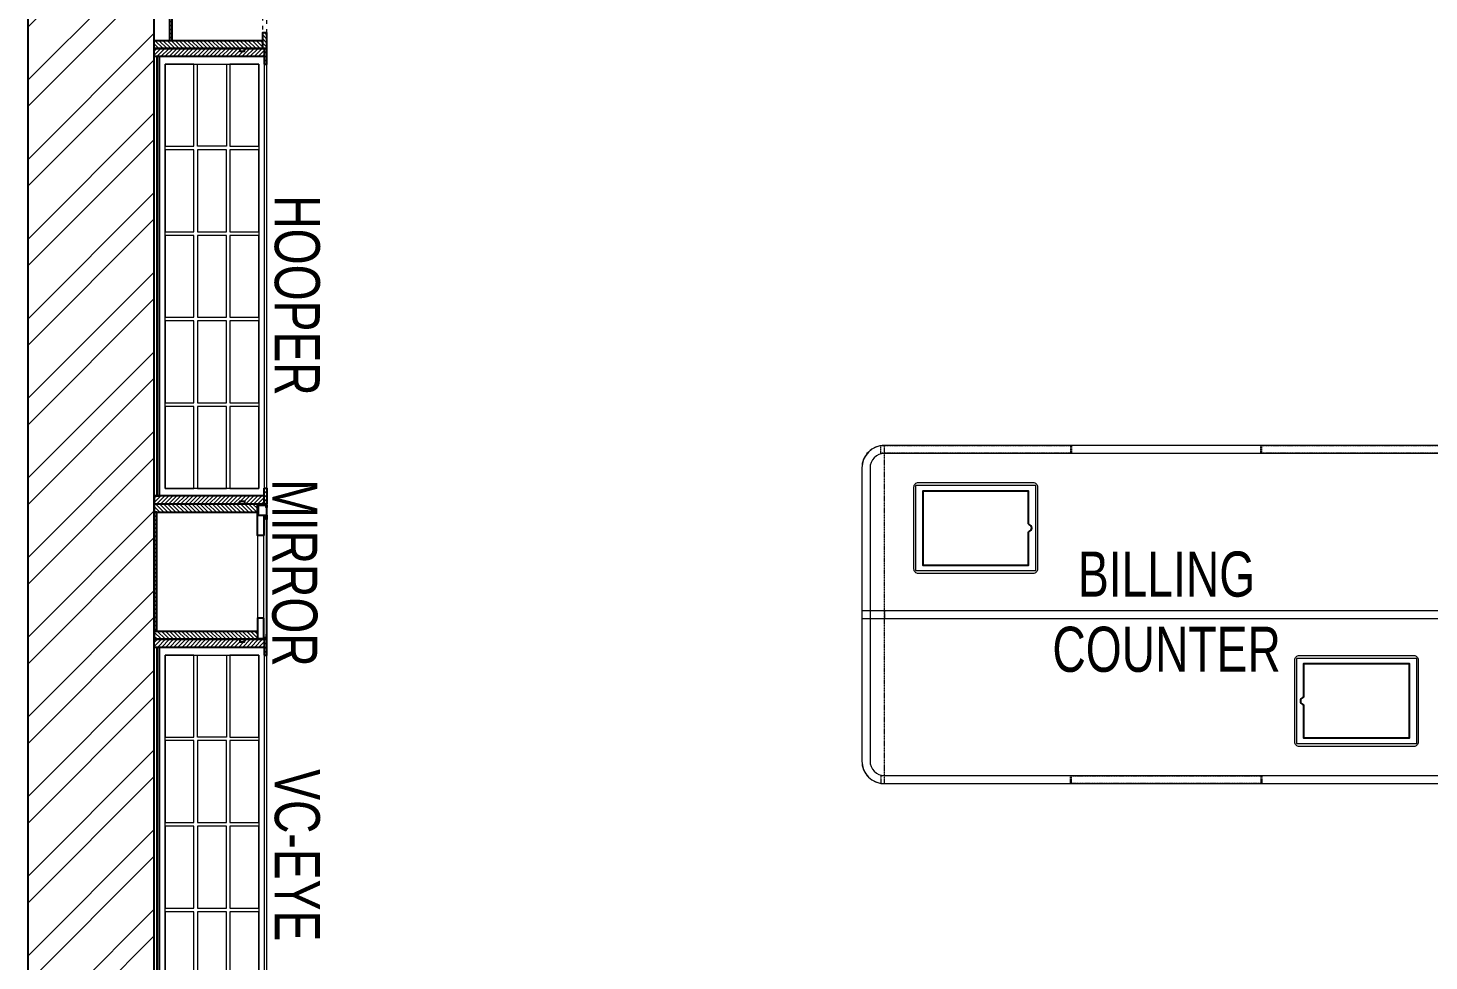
# Model space of a CAD drawing. Header units: feet. Extents: x 9002549 to 9009259, y -7061301 to -7049191.
# Drawn here: x 9002549 to 9005658, y -7056514 to -7054445 of the extents above; entities that cross this region are included whole.
import ezdxf

# ---------------------------------------------------------------- set-up
doc = ezdxf.new("R2010")
doc.units = ezdxf.units.FT
doc.header["$LTSCALE"] = 33
doc.header["$MEASUREMENT"] = 0
doc.linetypes.add('ACAD_ISO03W100', pattern=[30, 12, -18])
doc.linetypes.add('HIDDENX2', pattern=[0.75, 0.5, -0.25])
doc.layers.add('A-WALL', color=1, linetype='Continuous')
for name, color, linetype, lineweight in [('HIDDEN LINE', 177, 'Continuous', 0), ('LENS-DIM', 252, 'Continuous', 5), ('LENS-TEXT', 31, 'Continuous', 5), ('LENS_TEXT', 31, 'Continuous', 5), ('LK-FF&E FLOOR', 1, 'Continuous', 9), ('LK-FF&E WALL', 1, 'Continuous', 9), ('LN-ELEVATION-1', 81, 'Continuous', 25), ('LN-ELEVATION-2', 103, 'Continuous', 20), ('LN-ELEVATION-3', 125, 'Continuous', 18), ('LN-ELEVATION-4', 145, 'Continuous', 13), ('LN-HATCH', 251, 'Continuous', 0), ('PLANO-TXT', 252, 'Continuous', 5)]:
    doc.layers.add(name, color=color, linetype=linetype, lineweight=lineweight)
doc.styles.add('LK TXT', font='GILC____.TTF', dxfattribs={"height": 100})
pattern_1 = [(45, (7858558.917, 3503823.203), (-4.4901280605, 4.4901280605), [])]
pattern_2 = [(45, (3990327.2935, 1709214.6916), (-4.4901280605, 4.4901280605), [])]

# ---------------------------------------------------------------- blocks, each defined once
blk = doc.blocks.new('A$Cabfd0693')
at = {"layer": 'LN-HATCH'}
h = blk.add_hatch(dxfattribs=at)
h.set_pattern_fill('ANSI32', color=256, scale=333, angle=180)
h.set_pattern_definition([(225, (-9077173.92, 5285700.39), (88.2999593, -88.2999593), []), (225, (-9077232.79, 5285700.39), (88.2999593, -88.2999593), [])])
h.paths.add_polyline_path([(-280, 12110), (-280, 2640), (0, 2640), (0, 11830), (1800, 11830), (1800, 9050), (2960, 9050), (2960, 9330), (2080, 9330), (2080, 11830), (6120, 11830), (6120, 11330), (6400, 11330), (6400, 12110)])
h.paths.add_polyline_path([(6400, 8220), (6120, 8220), (6120, 7690), (4760, 7690), (4760, 8300), (4600, 8300), (4600, 7530), (6120, 7530), (6120, 5620), (6400, 5620)], flags=17)
h.paths.add_polyline_path([(6120, 8520), (6400, 8520), (6400, 9330), (3320, 9330), (3320, 9050), (6120, 9050)], flags=17)
at = {"layer": 'A-WALL'}
for p, q in [((-280, 2640), (-280, 12110)), ((0, 2640), (0, 11830))]:
    blk.add_line(p, q, dxfattribs=at)
blk = doc.blocks.new('VC HD 1010')
at = {"layer": 'LN-HATCH', "ltscale": 0.5}
h = blk.add_hatch(dxfattribs=at)
h.set_pattern_fill('ANSI31', color=256, scale=2)
h.set_pattern_definition([(45, (3761554.586, 1795022.936), (-4.490128061, 4.490128061), [])])
h.paths.add_polyline_path([(-505.2, 24), (-505.2, -166), (-499.2, -166), (-499.2, -176), (-505.2, -176), (-505.2, -220), (-487.2, -220), (-487.2, 24)])
h = blk.add_hatch(dxfattribs=at)
h.set_pattern_fill('ANSI31', color=256, scale=2)
h.set_pattern_definition(pattern_1)
h.paths.add_polyline_path([(504.8, 24), (504.8, -166), (498.8, -166), (498.8, -176), (504.8, -176), (504.8, -220), (486.8, -220), (486.8, 24)])
h = blk.add_hatch(dxfattribs=at)
h.set_pattern_fill('ANSI31', color=256, scale=2)
h.set_pattern_definition([(45, (7858741.917, 3503823.203), (-4.4901280605, 4.4901280605), [])])
h.paths.add_polyline_path([(-470.2, -220), (-470.2, -226), (-505.2, -226), (-505.2, -220)])
h = blk.add_hatch(dxfattribs=at)
h.set_pattern_fill('ANSI31', color=256, scale=2)
h.set_pattern_definition(pattern_1)
h.paths.add_polyline_path([(476.8, -220), (476.8, -226), (511.8, -226), (511.8, -220)])
at = {"layer": 'LN-ELEVATION-1', "ltscale": 0.5}
for points in [[(-505.2, 24), (-505.2, -166), (-499.2, -166), (-499.2, -176), (-505.2, -176), (-505.2, -220), (-487.2, -220), (-487.2, 24)], [(486.8, 12), (-487.2, 12), (-487.2, 18), (486.8, 18)], [(504.8, 24), (504.8, -166), (498.8, -166), (498.8, -176), (504.8, -176), (504.8, -220), (486.8, -220), (486.8, 24)], [(-470.2, -220), (-470.2, -226), (-505.2, -226), (-505.2, -220)], [(469.8, -220), (469.8, -226), (504.8, -226), (504.8, -220)]]:
    blk.add_lwpolyline(points, close=True, dxfattribs=at)
at = {"layer": 'LN-ELEVATION-2', "ltscale": 0.5}
blk.add_lwpolyline([(470.2, 0), (-470.2, 0), (-470.2, -208), (470.2, -208)], close=True, dxfattribs=at)
at = {"layer": 'LN-ELEVATION-3', "ltscale": 0.5}
for p, q in [((-487.2, 24), (486.8, 24)), ((-470.2, -220), (469.8, -220)), ((469.8, -226), (-470.2, -226))]:
    blk.add_line(p, q, dxfattribs=at)
for points in [[(-470.2, 0), (-288.5, 0), (-288.5, -64), (-470.2, -64)], [(-280.5, 0), (-98.8, 0), (-98.8, -64), (-280.5, -64)], [(-90.8, 0), (90.8, 0), (90.8, -64), (-90.8, -64)], [(98.8, 0), (280.5, 0), (280.5, -64), (98.8, -64)], [(288.5, 0), (470.2, 0), (470.2, -64), (288.5, -64)], [(-470.2, -136), (-288.5, -136), (-288.5, -72), (-470.2, -72)], [(-280.5, -72), (-98.8, -72), (-98.8, -136), (-280.5, -136)], [(-90.8, -72), (90.8, -72), (90.8, -136), (-90.8, -136)], [(98.8, -72), (280.5, -72), (280.5, -136), (98.8, -136)], [(288.5, -72), (470.2, -72), (470.2, -136), (288.5, -136)], [(-470.2, -144), (-288.5, -144), (-288.5, -208), (-470.2, -208)], [(-280.5, -144), (-98.8, -144), (-98.8, -208), (-280.5, -208)], [(-90.8, -144), (90.8, -144), (90.8, -208), (-90.8, -208)], [(98.8, -144), (280.5, -144), (280.5, -208), (98.8, -208)], [(288.5, -144), (470.2, -144), (470.2, -208), (288.5, -208)]]:
    blk.add_lwpolyline(points, close=True, dxfattribs=at)
blk = doc.blocks.new('MIRROR')
at = {"layer": 'LN-HATCH', "ltscale": 0.5}
h = blk.add_hatch(dxfattribs=at)
h.set_pattern_fill('ANSI31', color=256, scale=2)
h.set_pattern_definition([(45, (4060433.7416, 1708720.787), (-4.4901280605, 4.4901280605), [])])
h.paths.add_polyline_path([(212.9, 101.3), (230.9, 101.3), (230.9, -127.7), (212.9, -127.7)])
h.paths.add_polyline_path([(230.9, 95.3), (494.9, 95.3), (494.9, 101.3), (230.9, 101.3)])
h.paths.add_polyline_path([(512.9, 101.3), (494.9, 101.3), (494.9, -127.7), (512.9, -127.7)])
at = {"layer": 'Defpoints'}
blk.add_lwpolyline([(512.9, 101.3), (212.9, 101.3), (212.9, -148.7), (512.9, -148.7)], close=True, dxfattribs=at)
at = {"layer": 'LN-ELEVATION-1'}
for points in [[(212.9, 101.3), (230.9, 101.3), (230.9, -127.7), (212.9, -127.7)], [(230.9, 95.3), (494.9, 95.3), (494.9, 101.3), (230.9, 101.3)], [(512.9, 101.3), (494.9, 101.3), (494.9, -127.7), (512.9, -127.7)], [(259.9, -141.7), (259.9, -127.7), (214.9, -127.7), (214.9, -148.7), (223.9, -148.7), (223.9, -147.2), (216.4, -147.2), (216.4, -141.7)], [(442.9, -141.7), (442.9, -127.7), (487.9, -127.7), (487.9, -148.7), (478.9, -148.7), (478.9, -147.2), (486.4, -147.2), (486.4, -141.7)], [(504.9, -148.7), (504.9, -147.2), (509.4, -147.2), (509.4, -129.2), (487.9, -129.2), (487.9, -127.7), (510.9, -127.7), (510.9, -148.7)]]:
    blk.add_lwpolyline(points, close=True, dxfattribs=at)
at = {"layer": 'LN-ELEVATION-2', "color": 4, "lineweight": 0}
blk.add_lwpolyline([(216.4, -141.7), (486.4, -141.7), (486.4, -147.2), (216.4, -147.2)], close=True, dxfattribs=at)
at = {"layer": 'LN-ELEVATION-2'}
blk.add_lwpolyline([(259.9, -141.7), (442.9, -141.7), (442.9, -127.7), (259.9, -127.7)], close=True, dxfattribs=at)
at = {"layer": 'LN-ELEVATION-4', "ltscale": 0.5}
blk.add_line((478.9, -148.7), (223.9, -148.7), dxfattribs=at)
blk = doc.blocks.new('I-PAD Frame')
at = {"color": 3, "linetype": 'Continuous'}
blk.add_lwpolyline([(357868.7, -232321.1), (358122.7, -232321.1, 0.414214), (358132.7, -232311.1), (358132.7, -232129.1, 0.414214), (358122.7, -232119.1), (357868.7, -232119.1, 0.414214), (357858.7, -232129.1), (357858.7, -232311.1, 0.414214)], format="xyb", close=True, dxfattribs=at)
at = {"color": 3, "linetype": 'Continuous', "lineweight": 25}
blk.add_lwpolyline([(358113.2, -232229.7), (358113.2, -232302.1), (357878.2, -232302.1), (357878.2, -232138.1), (358113.2, -232138.1), (358113.2, -232210.6, 0.327538), (358114.6, -232212.5, -0.733799), (358114.6, -232227.8, 0.327538)], format="xyb", close=True, dxfattribs=at)
blk = doc.blocks.new('Billing Counter-1350')
at = {"color": 5, "linetype": 'HIDDENX2', "ltscale": 0.025}
for p, q in [((-625, -375), (-625, 375)), ((625, -375), (625, 375))]:
    blk.add_line(p, q, dxfattribs=at)
at = {"color": 0, "linetype": 'Continuous'}
for p, q in [((625, 375), (-625, 375)), ((675, -325), (675, 325)), ((-625, -375), (625, -375))]:
    blk.add_line(p, q, dxfattribs=at)
at = {"color": 2, "linetype": 'Continuous'}
blk.add_line((624, -375), (625, -375), dxfattribs=at)
at = {"color": 2, "linetype": 'HIDDENX2', "ltscale": 0.025}
for points in [[(-633, 375), (-212.4, 375), (-212.4, 358), (-633, 358)], [(210.3, 375), (-210.3, 375), (-210.3, 358), (210.3, 358)], [(212.3, 375), (632.9, 375), (632.9, 358), (212.3, 358)], [(-633, -375), (-212.4, -375), (-212.4, -358), (-633, -358)], [(210.3, -375), (-210.3, -375), (-210.3, -358), (210.3, -358)], [(212.3, -375), (632.9, -375), (632.9, -358), (212.3, -358)]]:
    blk.add_lwpolyline(points, close=True, dxfattribs=at)
at = {"color": 5, "linetype": 'Continuous'}
for points in [[(-555.9, 97.3), (-288.9, 97.3), (-288.9, 286.2), (-555.9, 286.2)], [(555.9, -97.3), (288.9, -97.3), (288.9, -286.2), (555.9, -286.2)]]:
    blk.add_lwpolyline(points, close=True, dxfattribs=at)
at = {"color": 5, "linetype": 'HIDDENX2', "ltscale": 0.025}
blk.add_lwpolyline([(625, 8.5), (-625, 8.5), (-625, -8.5), (625, -8.5)], close=True, dxfattribs=at)
at = {"color": 0, "linetype": 'Continuous'}
for centre, start, end in [((-625, 325), 90, 180), ((625, 325), 0, 90), ((625, -325), 270, 0)]:
    blk.add_arc(centre, 50, start, end, dxfattribs=at)
at = {"layer": 'LN-ELEVATION-2'}
blk.add_line((-675, 325), (-675, -325), dxfattribs=at)
for points in [[(625, 375), (-625, 375, 0.414214), (-675, 325), (-675, -325, 0.414214), (-625, -375), (625, -375, 0.414214), (675, -325), (675, 325, 0.414214)], [(625, 357), (-625, 357, 0.414214), (-657, 325), (-657, -325, 0.414214), (-625, -357), (625, -357, 0.414214), (657, -325), (657, 325, 0.414214)]]:
    blk.add_lwpolyline(points, format="xyb", close=True, dxfattribs=at)
blk.add_lwpolyline([(-675, -8.5), (675, -8.5), (675, 8.5), (-675, 8.5)], close=True, dxfattribs=at)
blk.add_arc((-625, -325), 50, 180, 270, dxfattribs=at)
at = {"color": 2, "linetype": 'Continuous', "xscale": -1, "rotation": 180}
blk.add_blockref('I-PAD Frame', (-358418.2, -232028.4), dxfattribs=at)
at = {"color": 2, "linetype": 'Continuous', "xscale": -1}
blk.add_blockref('I-PAD Frame', (358418.2, 232028.4), dxfattribs=at)
at = {"layer": 'LENS-TEXT', "color": 0, "linetype": 'Continuous', "ltscale": 3, "insert": (1, 5.6), "char_height": 100, "attachment_point": 5, "style": 'LK TXT'}
blk.add_mtext_dynamic_manual_height_columns('BILLING COUNTER', width=353.056, gutter_width=0.5, heights=[0], dxfattribs=at)
blk = doc.blocks.new('CLENS 600')
at = {"layer": 'LN-HATCH', "ltscale": 0.5}
h = blk.add_hatch(dxfattribs=at)
h.set_pattern_fill('ANSI31', color=256, scale=2)
h.set_pattern_definition(pattern_2)
h.paths.add_polyline_path([(-600, 0), (-582, 0), (-582, -240), (-600, -240)])
h = blk.add_hatch(dxfattribs=at)
h.set_pattern_fill('ANSI31', color=256, scale=2)
h.set_pattern_definition([(45, (3975657.573, 1709214.6916), (-4.490128061, 4.490128061), [])])
h.paths.add_polyline_path([(-18, 0), (0, 0), (0, -240), (-18, -240)])
h = blk.add_hatch(dxfattribs=at)
h.set_pattern_fill('ANSI31', color=256, scale=2)
h.set_pattern_definition([(45, (3990252.2935, 1709214.6916), (-4.4901280605, 4.4901280605), [])])
h.paths.add_polyline_path([(-582, -40), (-18, -40), (-18, -34), (-582, -34)])
h = blk.add_hatch(dxfattribs=at)
h.set_pattern_fill('ANSI31', color=256, scale=2)
h.set_pattern_definition(pattern_2)
h.paths.add_polyline_path([(-600, -250), (-565, -250), (-565, -240), (-600, -240)])
h = blk.add_hatch(dxfattribs=at)
h.set_pattern_fill('ANSI31', color=256, scale=2)
h.set_pattern_definition([(45, (3990177.2935, 1709214.6916), (-4.4901280605, 4.4901280605), [])])
h.paths.add_polyline_path([(-35, -250), (0, -250), (0, -240), (-35, -240)])
at = {"layer": 'HIDDEN LINE', "linetype": 'ACAD_ISO03W100', "ltscale": 0.02}
for p, q in [((-35, -240), (-565, -240)), ((-565, -250), (-35, -250))]:
    blk.add_line(p, q, dxfattribs=at)
at = {"layer": 'LN-ELEVATION-1', "ltscale": 0.5}
for points in [[(-600, 0), (-582, 0), (-582, -240), (-600, -240)], [(-18, 0), (0, 0), (0, -240), (-18, -240)], [(-582, -40), (-18, -40), (-18, -34), (-582, -34)], [(-600, -250), (-565, -250), (-565, -240), (-600, -240)], [(-35, -250), (0, -250), (0, -240), (-35, -240)]]:
    blk.add_lwpolyline(points, close=True, dxfattribs=at)
at = {"layer": 'LN-ELEVATION-4'}
blk.add_line((-18, 0), (-582, 0), dxfattribs=at)

msp = doc.modelspace()

# ---------------------------------------------------------------- block references
at = {"layer": 'LENS-DIM', "color": 2}
msp.add_blockref('A$Cabfd0693', (9002829.4, -7061300.6), dxfattribs=at)
at = {"layer": 'LK-FF&E FLOOR'}
msp.add_blockref('Billing Counter-1350', (9005074.4, -7055745.6), dxfattribs=at)
at = {"layer": 'LK-FF&E WALL'}
for name, p, rotation in [('CLENS 600', (9002829.4, -7053890.6), 89.99999999999999), ('MIRROR', (9002930.7, -7056013.5), 90)]:
    msp.add_blockref(name, p, dxfattribs=dict(at, rotation=rotation))
at = {"layer": 'LK-FF&E WALL', "xscale": -1, "rotation": 90}
for p in [(9002853.4, -7054995.7), (9002853.4, -7056305.7)]:
    msp.add_blockref('VC HD 1010', p, dxfattribs=at)

# ---------------------------------------------------------------- texts
at = {"layer": 'LENS_TEXT', "linetype": 'Continuous', "ltscale": 3, "insert": (9003140.5, -7055653.5), "char_height": 100, "width": 324.474, "attachment_point": 5, "rotation": 270, "style": 'LK TXT'}
msp.add_mtext('{\\C7;MIRROR}', dxfattribs=at)
at = {"layer": 'PLANO-TXT', "linetype": 'Continuous', "ltscale": 3, "char_height": 100, "width": 271.785, "attachment_point": 5, "rotation": 270, "style": 'LK TXT'}
for s, insert in [('HOOPER', (9003146.1, -7055038.1)), ('VC-EYE', (9003146.1, -7056279.4))]:
    msp.add_mtext(s, dxfattribs=dict(at, insert=insert))

doc.saveas('drawing.dxf')
